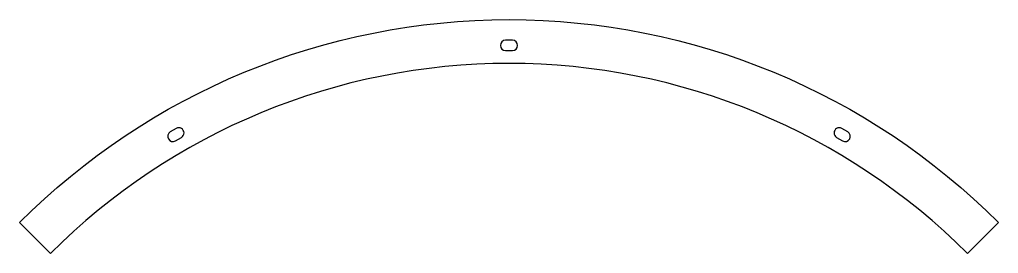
# Model space of a CAD drawing. Header units: millimetres. Extents: x 1105 to 2244, y 621 to 893.
import ezdxf

# ---------------------------------------------------------------- set-up
doc = ezdxf.new("R2010")
doc.units = ezdxf.units.MM

msp = doc.modelspace()

# ---------------------------------------------------------------- linework, layer by layer
for points in [[(2207.7, 621.2, 0.414214), (1141.4, 621.2), (1105.4, 657.2, -0.414214), (2243.8, 657.2)], [(1670.6, 869, 1), (1670.6, 857), (1678.6, 857, 1), (1678.6, 869)], [(1280.6, 762.4, 1), (1286.6, 752), (1293.6, 756, 1), (1287.6, 766.4)], [(2061.6, 766.4, 1), (2055.6, 756), (2062.6, 752, 1), (2068.6, 762.4)]]:
    msp.add_lwpolyline(points, format="xyb", close=True)

doc.saveas('drawing.dxf')
